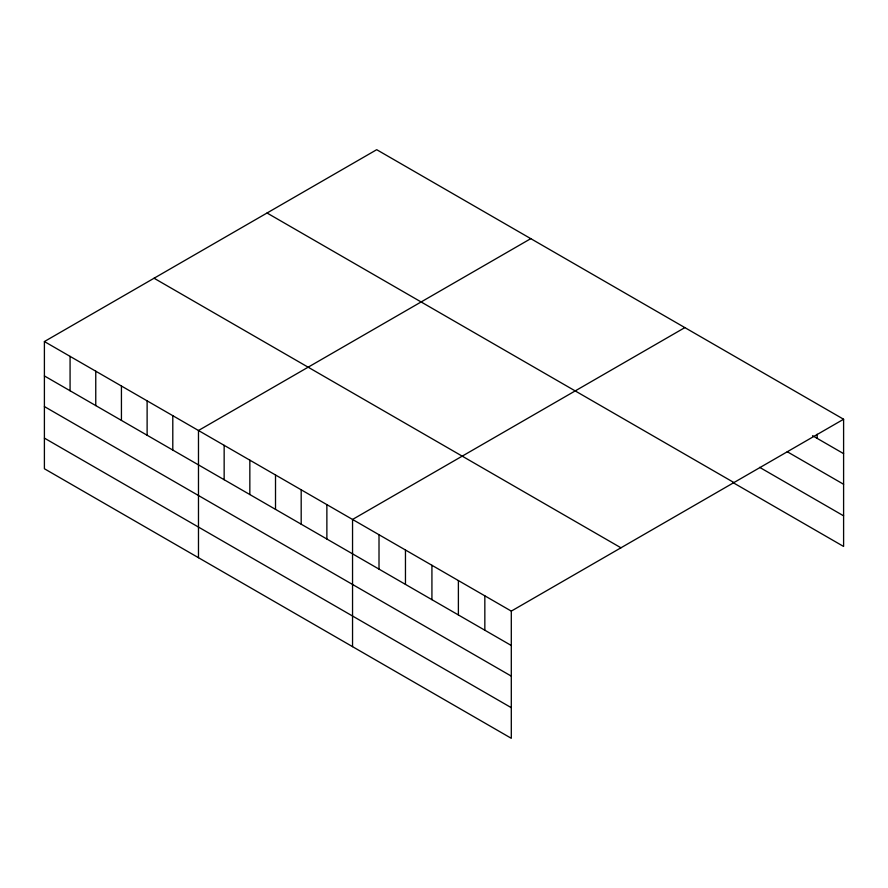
<?xml version="1.0" encoding="UTF-8"?>
<svg xmlns="http://www.w3.org/2000/svg" width="888" height="888" viewBox="0 0 888 888"><rect width="100%" height="100%" fill="white"/><g stroke="black" fill="none" stroke-linecap="round" stroke-linejoin="round"><path stroke-width="1.33" d="M44.4 341.547L511.299 611.111L511.299 738.305L44.4 468.753L44.4 341.547L376.701 149.695L843.6 419.247L843.6 546.453L733.166 482.695M530.78 238.65L198.479 430.502L198.479 557.697M684.859 327.605L352.547 519.458L352.547 646.653M511.299 611.111L843.6 419.247M812.542 435.708L843.6 453.635M787.234 451.726L843.6 484.271M759.629 467.343L843.6 515.828M267.044 213.009L733.943 482.561M154.057 278.233L620.956 547.796M44.4 375.935L511.299 645.498M44.4 406.56L511.299 676.123M44.4 438.117L511.299 707.681M817.138 434.243L817.138 438.361M484.837 595.837L484.837 630.214M458.386 580.552L458.386 614.94M431.923 565.279L431.923 599.666M405.461 550.005L405.461 584.393M379.01 534.731L379.01 569.119M326.873 504.628L326.873 539.016M301.187 489.81L301.187 524.197M275.513 474.98L275.513 509.368M249.839 460.151L249.839 494.538M224.153 445.332L224.153 479.72M172.794 415.673L172.794 450.061M147.119 400.854L147.119 435.242M121.434 386.025L121.434 420.413M95.76 371.195L95.76 405.583M70.074 356.377L70.074 390.764"/></g></svg>
